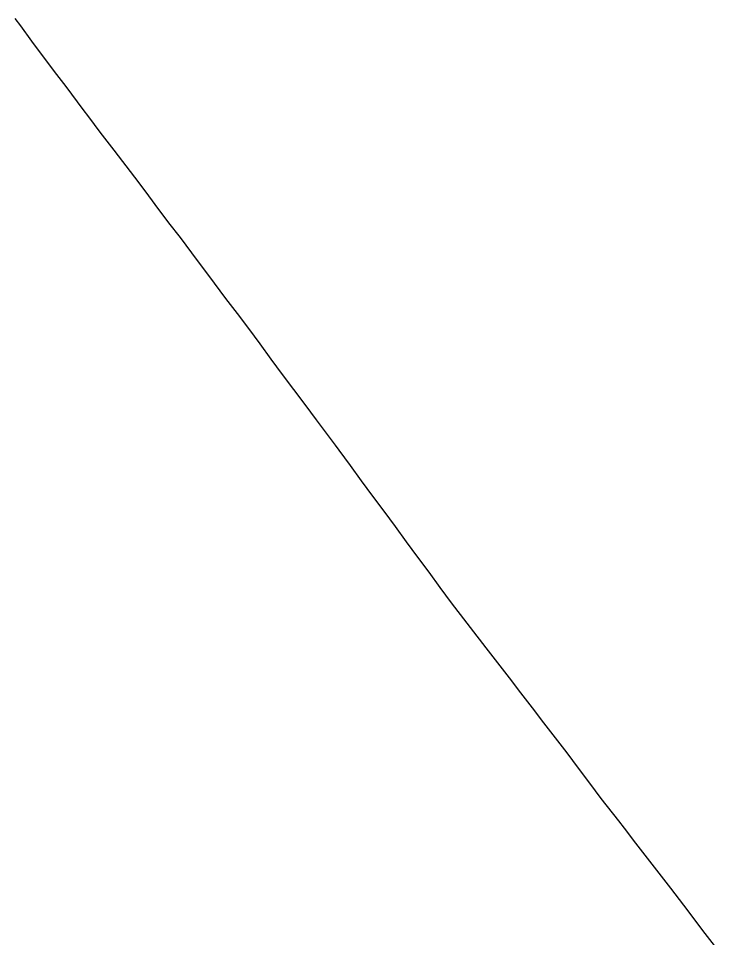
# Model space of a CAD drawing. Extents: x 325010 to 598009, y 7224244 to 7546188.
# Drawn here: x 394505 to 398494, y 7474204 to 7479462 of the extents above; entities that cross this region are included whole.
import ezdxf

# ---------------------------------------------------------------- set-up
doc = ezdxf.new("R2010")
doc.units = 0
doc.layers.add('O', color=7, linetype='Continuous')

msp = doc.modelspace()

# ---------------------------------------------------------------- linework, layer by layer
at = {"layer": 'O'}
msp.add_lwpolyline([(394483.8, 7479461.7), (394516.5, 7479418.9), (394580.3, 7479332), (394709.9, 7479157.9), (394776.1, 7479072.2), (394873.4, 7478942), (394905.9, 7478898.9), (394970.5, 7478812.1), (395036.7, 7478726.4), (395049.6, 7478709.1), (395168.5, 7478554.6), (395233.6, 7478468.1), (395284.5, 7478398.1), (395361.9, 7478293.6), (395429.6, 7478209.1), (395494.7, 7478122.6), (395624, 7477948.9), (395688.7, 7477862.1), (395754.3, 7477776), (395819.5, 7477689.5), (395883.6, 7477602.3), (395947.7, 7477515.1), (396011.8, 7477427.8), (396077.5, 7477341.7), (396142.1, 7477254.9), (396206.8, 7477168), (396314, 7477022.6), (396335.5, 7476994), (396399.7, 7476906.7), (396463.8, 7476819.5), (396527.9, 7476732.3), (396593.6, 7476646.2), (396657.7, 7476558.9), (396721.3, 7476471.3), (396784.5, 7476383.3), (396850.1, 7476297.2), (396913.2, 7476209.3), (396978.4, 7476122.8), (397176.4, 7475864.2), (397242, 7475779.2), (397308.2, 7475693.5), (397373.3, 7475607), (397439.5, 7475521.4), (397505.7, 7475435.7), (397571.8, 7475349.9), (397638, 7475264.2), (397703.1, 7475177.8), (397768.8, 7475091.7), (397833.4, 7475004.9), (397933.3, 7474876), (397966.3, 7474833.8), (398031.4, 7474749.5), (398231.5, 7474491.4), (398329.6, 7474361.8), (398362.3, 7474318.9), (398427.4, 7474232.4), (398494.1, 7474147.1)], dxfattribs=at)

doc.saveas('drawing.dxf')
